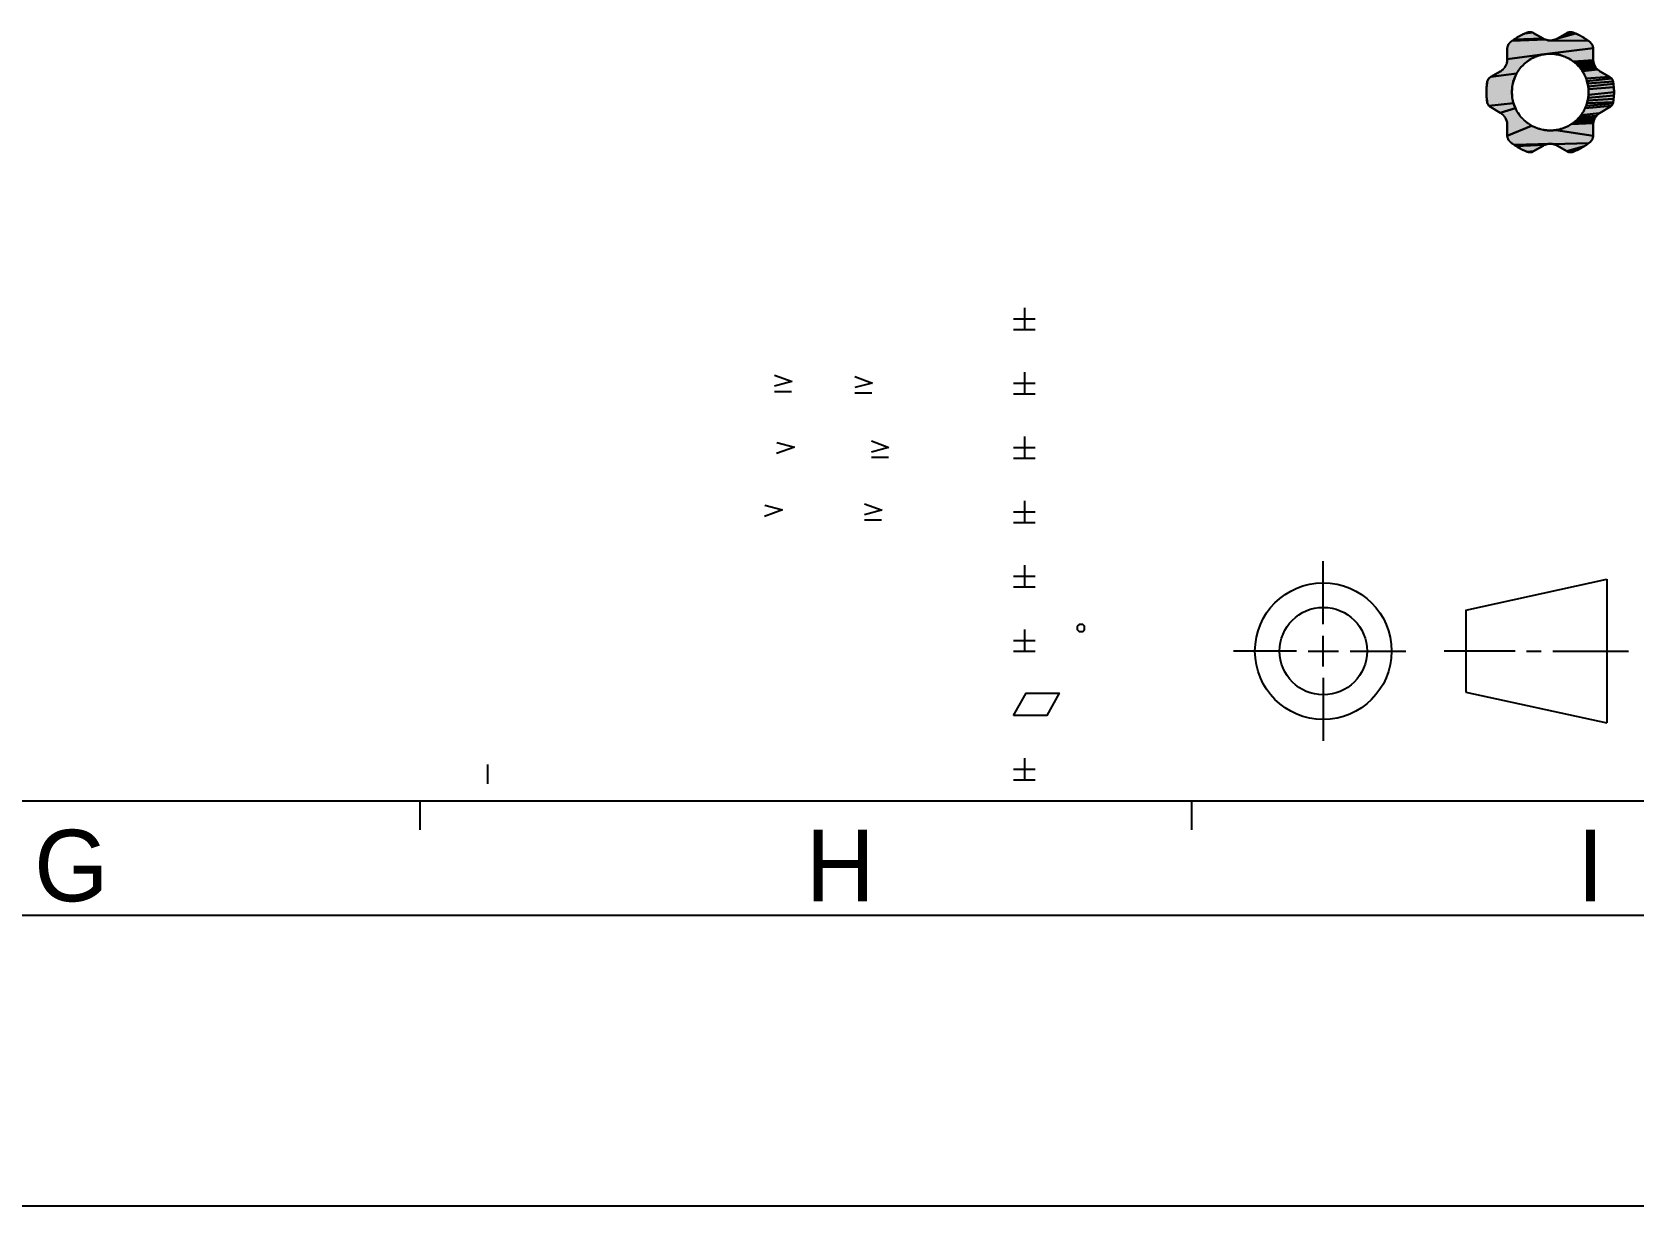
# Model space of a CAD drawing. Header units: millimetres. Extents: x 0 to 594, y 0 to 420.
# Drawn here: x 377.3 to 489.4, y 0 to 82.1 of the extents above; entities that cross this region are included whole.
import ezdxf

# ---------------------------------------------------------------- set-up
doc = ezdxf.new("R2010")
doc.units = ezdxf.units.MM
doc.header["$LTSCALE"] = 32.67
doc.layers.get('0').update_dxf_attribs({"linetype": 'CONTINUOUS'})
doc.styles.add('TEXTSTYLE_2', font='txt')

# ---------------------------------------------------------------- blocks, each defined once
blk = doc.blocks.new('SYM301_BL0', base_point=(436.14, 48.55))
at = {"color": 7, "linetype": 'CONTINUOUS'}
for p, q in [((435.52, 49.12), (436.76, 48.66)), ((436.73, 48.66), (435.52, 48.34)), ((435.52, 47.98), (436.71, 47.98))]:
    blk.add_line(p, q, dxfattribs=at)
blk = doc.blocks.new('SYM301_BL1', base_point=(436.63, 52.94))
at = {"color": 7, "linetype": 'CONTINUOUS'}
for p, q in [((436.01, 53.51), (437.24, 53.05)), ((437.22, 53.05), (436.01, 52.73)), ((436.01, 52.37), (437.2, 52.37))]:
    blk.add_line(p, q, dxfattribs=at)
blk = doc.blocks.new('SYM301_BL2', base_point=(435.48, 57.45))
at = {"color": 7, "linetype": 'CONTINUOUS'}
for p, q in [((434.86, 58.02), (436.1, 57.56)), ((436.07, 57.56), (434.86, 57.24)), ((434.86, 56.88), (436.05, 56.88))]:
    blk.add_line(p, q, dxfattribs=at)
blk = doc.blocks.new('SYM001_BL3', base_point=(429.16, 48.62))
at = {"color": 7, "linetype": 'CONTINUOUS'}
for p, q in [((429.78, 48.69), (428.54, 48.23)), ((428.56, 49.01), (429.78, 48.69))]:
    blk.add_line(p, q, dxfattribs=at)
blk = doc.blocks.new('SYM001_BL4', base_point=(430, 53.01))
at = {"color": 7, "linetype": 'CONTINUOUS'}
for p, q in [((430.62, 53.08), (429.38, 52.62)), ((429.4, 53.39), (430.62, 53.08))]:
    blk.add_line(p, q, dxfattribs=at)
blk = doc.blocks.new('SYM301_BL5', base_point=(429.85, 57.55))
at = {"color": 7, "linetype": 'CONTINUOUS'}
for p, q in [((429.23, 58.12), (430.46, 57.66)), ((430.44, 57.66), (429.23, 57.34)), ((429.23, 56.97), (430.42, 56.97))]:
    blk.add_line(p, q, dxfattribs=at)

msp = doc.modelspace()

# ---------------------------------------------------------------- hatches: boundary and pattern name
at = {"linetype": 'CONTINUOUS'}
for points in [[(482.36, 82.04), (483.02, 81.66), (480.99, 81.59), (481.14, 81.68), (481.29, 81.77), (481.44, 81.86), (481.59, 81.94), (481.75, 82.01), (482.31, 82.07), (482.33, 82.06)], [(482.07, 82.11), (482.1, 82.11), (482.13, 82.11), (482.16, 82.11), (482.19, 82.1), (482.22, 82.1), (482.25, 82.09), (482.28, 82.08), (482.31, 82.07), (481.75, 82.01), (481.92, 82.07), (481.95, 82.09), (481.98, 82.09), (482.01, 82.1), (482.04, 82.11)], [(485.91, 81.68), (486.05, 81.59), (486.19, 81.49), (483.52, 81.53), (483.59, 81.53), (483.65, 81.53), (483.72, 81.54), (483.78, 81.56), (483.84, 81.58), (483.9, 81.6), (483.96, 81.63), (484.02, 81.66), (485.29, 82.01), (485.45, 81.94), (485.61, 81.86), (485.76, 81.77)], [(484.95, 82.11), (484.98, 82.11), (485.01, 82.11), (485.04, 82.1), (485.07, 82.09), (485.1, 82.09), (485.13, 82.07), (485.29, 82.01), (484.02, 81.66), (484.68, 82.04), (484.71, 82.06), (484.74, 82.07), (484.77, 82.08), (484.8, 82.09), (484.83, 82.1), (484.86, 82.1), (484.89, 82.11), (484.92, 82.11)], [(483.52, 81.53), (486.19, 81.49), (486.33, 81.38), (486.35, 81.36), (486.38, 81.34), (486.4, 81.32), (486.42, 81.29), (486.43, 81.27), (486.45, 81.24), (486.46, 81.21), (486.48, 81.19), (486.49, 81.16), (486.5, 81.13), (486.51, 81.1), (486.51, 81.07), (486.52, 81.04), (486.52, 81.01), (486.52, 80.98), (483.13, 80.56), (480.52, 80.22), (480.52, 80.98), (480.52, 81.01), (480.53, 81.04), (480.53, 81.07), (480.54, 81.1), (480.55, 81.13), (480.56, 81.16), (480.57, 81.19), (480.58, 81.21), (480.59, 81.24), (480.61, 81.27), (480.63, 81.29), (480.65, 81.32), (480.67, 81.34), (480.69, 81.36), (480.72, 81.38), (480.85, 81.49), (483.2, 81.58), (483.27, 81.56), (483.33, 81.54), (483.39, 81.53), (483.46, 81.53)], [(483.14, 81.6), (483.2, 81.58), (480.85, 81.49), (480.99, 81.59), (483.02, 81.66), (483.08, 81.63)], [(483.52, 80.59), (483.32, 80.58), (483.13, 80.56), (486.52, 80.98), (486.52, 80.22), (486.52, 80.15), (485.14, 80.05), (484.98, 80.16), (484.82, 80.25), (484.65, 80.34), (484.48, 80.41), (484.3, 80.48), (484.11, 80.53), (483.92, 80.56), (483.72, 80.58)], [(482.22, 80.25), (482.06, 80.16), (481.91, 80.05), (481.76, 79.93), (481.63, 79.8), (481.5, 79.67), (481.38, 79.52), (481.27, 79.37), (481.17, 79.21), (479.36, 78.97), (480.02, 79.35), (480.08, 79.38), (480.13, 79.42), (480.17, 79.46), (480.22, 79.5), (480.26, 79.54), (480.3, 79.59), (480.34, 79.64), (480.37, 79.69), (480.4, 79.74), (480.43, 79.8), (480.45, 79.85), (480.48, 79.91), (480.49, 79.97), (480.51, 80.03), (480.51, 80.09), (480.52, 80.15), (480.52, 80.22), (483.13, 80.56), (482.93, 80.53), (482.75, 80.48), (482.57, 80.41), (482.39, 80.34)], [(486.53, 80.09), (486.54, 80.03), (485.28, 79.93), (485.14, 80.05), (486.52, 80.15)], [(486.55, 79.97), (486.57, 79.91), (485.42, 79.8), (485.28, 79.93), (486.54, 80.03)], [(486.59, 79.85), (486.61, 79.8), (485.55, 79.67), (485.42, 79.8), (486.57, 79.91)], [(486.67, 79.69), (486.7, 79.64), (485.66, 79.52), (485.55, 79.67), (486.61, 79.8), (486.64, 79.74)], [(486.78, 79.54), (486.82, 79.5), (485.77, 79.37), (485.66, 79.52), (486.7, 79.64), (486.74, 79.59)], [(481.09, 79.04), (481.02, 78.86), (480.95, 78.68), (480.9, 78.5), (480.87, 78.3), (480.85, 78.11), (480.84, 77.91), (480.85, 77.71), (480.87, 77.51), (480.9, 77.32), (480.95, 77.13), (479.22, 76.96), (479.2, 76.99), (479.19, 77.01), (479.17, 77.04), (479.16, 77.07), (479.14, 77.09), (479.13, 77.12), (479.12, 77.15), (479.12, 77.18), (479.11, 77.21), (479.09, 77.33), (479.08, 77.44), (479.07, 77.56), (479.06, 77.67), (479.06, 77.79), (479.06, 77.91), (479.06, 78.03), (479.06, 78.14), (479.07, 78.26), (479.08, 78.37), (479.09, 78.49), (479.11, 78.6), (479.12, 78.63), (479.12, 78.66), (479.13, 78.69), (479.14, 78.72), (479.16, 78.75), (479.17, 78.78), (479.19, 78.8), (479.2, 78.83), (479.22, 78.85), (479.24, 78.87), (479.26, 78.9), (479.29, 78.92), (479.31, 78.94), (479.34, 78.95), (479.36, 78.97), (481.17, 79.21)], [(486.97, 79.38), (487.02, 79.35), (487.68, 78.97), (486.03, 78.86), (485.96, 79.04), (485.87, 79.21), (485.77, 79.37), (486.82, 79.5), (486.87, 79.46), (486.92, 79.42)], [(487.8, 78.87), (487.82, 78.85), (486.09, 78.68), (486.03, 78.86), (487.68, 78.97), (487.71, 78.95), (487.73, 78.94), (487.76, 78.92), (487.78, 78.9)], [(487.91, 78.69), (487.92, 78.66), (486.14, 78.5), (486.09, 78.68), (487.82, 78.85), (487.84, 78.83), (487.86, 78.8), (487.87, 78.78), (487.89, 78.75), (487.9, 78.72)], [(487.93, 78.6), (487.95, 78.49), (486.18, 78.3), (486.14, 78.5), (487.92, 78.66), (487.93, 78.63)], [(487.96, 78.37), (487.97, 78.26), (486.2, 78.11), (486.18, 78.3), (487.95, 78.49)], [(487.95, 77.33), (487.93, 77.21), (486.09, 77.13), (486.14, 77.32), (487.96, 77.44)], [(487.97, 77.56), (487.96, 77.44), (486.14, 77.32), (486.18, 77.51), (487.98, 77.67)], [(487.99, 77.79), (487.98, 77.67), (486.18, 77.51), (486.2, 77.71), (487.99, 77.91)], [(487.98, 78.14), (487.99, 78.03), (487.99, 77.91), (486.2, 77.71), (486.2, 77.91), (486.2, 78.11), (487.97, 78.26)], [(480.95, 77.13), (481.02, 76.95), (481.09, 76.78), (480.02, 76.46), (479.36, 76.85), (479.34, 76.86), (479.31, 76.88), (479.29, 76.9), (479.26, 76.92), (479.24, 76.94), (479.22, 76.96)], [(481.17, 76.61), (481.27, 76.45), (481.38, 76.29), (481.5, 76.15), (481.63, 76.01), (481.76, 75.88), (481.91, 75.77), (482.06, 75.66), (482.22, 75.56), (480.52, 74.84), (480.52, 75.6), (480.52, 75.67), (480.51, 75.73), (480.5, 75.8), (480.49, 75.86), (480.47, 75.92), (480.45, 75.98), (480.42, 76.04), (480.39, 76.1), (480.35, 76.15), (480.32, 76.21), (480.28, 76.26), (480.23, 76.3), (480.18, 76.35), (480.13, 76.39), (480.08, 76.43), (480.02, 76.46), (481.09, 76.78)], [(486.69, 76.15), (486.66, 76.1), (485.42, 76.01), (485.55, 76.15), (486.77, 76.26), (486.73, 76.21)], [(486.81, 76.3), (486.77, 76.26), (485.55, 76.15), (485.66, 76.29), (486.96, 76.43), (486.91, 76.39), (486.86, 76.35)], [(487.68, 76.85), (487.02, 76.46), (486.96, 76.43), (485.66, 76.29), (485.77, 76.45), (485.87, 76.61), (485.96, 76.78), (487.8, 76.94), (487.78, 76.92), (487.76, 76.9), (487.73, 76.88), (487.71, 76.86)], [(487.82, 76.96), (487.8, 76.94), (485.96, 76.78), (486.03, 76.95), (487.91, 77.12), (487.9, 77.09), (487.89, 77.07), (487.87, 77.04), (487.86, 77.01), (487.84, 76.99)], [(487.92, 77.15), (487.91, 77.12), (486.03, 76.95), (486.09, 77.13), (487.93, 77.21), (487.93, 77.18)], [(483.52, 75.23), (483.72, 75.23), (483.92, 75.25), (486.52, 74.84), (486.52, 74.81), (486.52, 74.77), (486.51, 74.74), (486.51, 74.71), (486.5, 74.69), (486.49, 74.66), (486.48, 74.63), (486.46, 74.6), (486.45, 74.57), (486.43, 74.55), (486.42, 74.52), (486.4, 74.5), (486.38, 74.48), (486.35, 74.46), (486.33, 74.44), (486.19, 74.33), (483.72, 74.27), (483.65, 74.28), (483.59, 74.29), (483.52, 74.29), (480.99, 74.23), (480.85, 74.33), (480.72, 74.44), (480.69, 74.46), (480.67, 74.48), (480.65, 74.5), (480.63, 74.52), (480.61, 74.55), (480.59, 74.57), (480.58, 74.6), (480.57, 74.63), (480.56, 74.66), (480.55, 74.69), (480.54, 74.71), (480.53, 74.74), (480.53, 74.77), (480.52, 74.81), (480.52, 74.84), (482.22, 75.56), (482.39, 75.47), (482.57, 75.4), (482.75, 75.34), (482.93, 75.29), (483.13, 75.25), (483.32, 75.23)], [(486.52, 75.67), (486.52, 75.6), (486.52, 74.84), (483.92, 75.25), (484.11, 75.29), (484.3, 75.34), (484.48, 75.4), (484.65, 75.47), (484.82, 75.56), (484.98, 75.66), (486.53, 75.73)], [(486.54, 75.8), (486.53, 75.73), (484.98, 75.66), (485.14, 75.77), (486.56, 75.86)], [(486.58, 75.92), (486.56, 75.86), (485.14, 75.77), (485.28, 75.88), (486.6, 75.98)], [(486.62, 76.04), (486.6, 75.98), (485.28, 75.88), (485.42, 76.01), (486.66, 76.1)], [(483.2, 74.24), (483.14, 74.21), (481.14, 74.13), (480.99, 74.23), (483.52, 74.29), (483.46, 74.29), (483.39, 74.28), (483.33, 74.27), (483.27, 74.26)], [(483.02, 74.16), (482.36, 73.77), (481.92, 73.74), (481.75, 73.81), (481.59, 73.88), (481.44, 73.96), (481.29, 74.04), (481.14, 74.13), (483.14, 74.21), (483.08, 74.19)], [(483.72, 74.27), (486.19, 74.33), (486.05, 74.23), (485.91, 74.13), (484.68, 73.77), (484.02, 74.16), (483.96, 74.19), (483.9, 74.21), (483.84, 74.24), (483.78, 74.26)], [(485.29, 73.81), (485.13, 73.74), (485.1, 73.73), (485.07, 73.72), (485.04, 73.71), (485.01, 73.71), (484.98, 73.71), (484.95, 73.71), (484.92, 73.71), (484.89, 73.71), (484.86, 73.71), (484.83, 73.72), (484.8, 73.73), (484.77, 73.73), (484.74, 73.75), (484.71, 73.76), (484.68, 73.77), (485.91, 74.13), (485.76, 74.04), (485.61, 73.96), (485.45, 73.88)], [(482.31, 73.75), (482.28, 73.73), (482.25, 73.73), (482.22, 73.72), (482.19, 73.71), (482.16, 73.71), (482.13, 73.71), (482.1, 73.71), (482.07, 73.71), (482.04, 73.71), (482.01, 73.71), (481.98, 73.72), (481.95, 73.73), (481.92, 73.74), (482.36, 73.77), (482.33, 73.76)]]:
    msp.add_hatch(color=7, dxfattribs=at).paths.add_polyline_path(points)

# ---------------------------------------------------------------- linework, layer by layer
at = {"color": 7, "linetype": 'CONTINUOUS'}
for p, q in [((483.02, 81.66), (482.36, 82.04)), ((484.68, 82.04), (484.02, 81.66)), ((480.52, 80.98), (480.52, 80.22)), ((486.52, 80.22), (486.52, 80.98)), ((480.02, 79.35), (479.36, 78.97)), ((487.68, 78.97), (487.02, 79.35)), ((479.36, 76.85), (480.02, 76.46)), ((487.02, 76.46), (487.68, 76.85)), ((480.52, 75.6), (480.52, 74.84)), ((486.52, 74.84), (486.52, 75.6)), ((482.36, 73.77), (483.02, 74.16)), ((484.02, 74.16), (484.68, 73.77)), ((446.72, 62.81), (446.72, 61.31)), ((445.97, 62.06), (447.47, 62.06)), ((445.97, 61.31), (447.47, 61.31)), ((446.72, 58.31), (446.72, 56.81)), ((445.97, 57.56), (447.47, 57.56)), ((445.97, 56.81), (447.47, 56.81)), ((445.97, 53.06), (447.47, 53.06)), ((446.72, 53.81), (446.72, 52.31)), ((445.97, 52.31), (447.47, 52.31)), ((445.97, 48.56), (447.47, 48.56)), ((446.72, 49.31), (446.72, 47.81)), ((445.97, 47.81), (447.47, 47.81)), ((467.64, 40.69), (467.64, 45.09)), ((445.97, 44.06), (447.47, 44.06)), ((446.72, 44.81), (446.72, 43.31)), ((477.61, 41.68), (487.49, 43.83)), ((487.49, 43.83), (487.49, 33.79)), ((445.97, 43.31), (447.47, 43.31)), ((477.61, 41.68), (477.61, 35.94)), ((445.97, 39.56), (447.47, 39.56)), ((446.72, 40.31), (446.72, 38.81)), ((467.64, 37.74), (467.64, 39.88)), ((445.97, 38.81), (447.47, 38.81)), ((465.76, 38.81), (461.36, 38.81)), ((466.57, 38.81), (468.71, 38.81)), ((469.52, 38.81), (473.42, 38.81)), ((481.08, 38.81), (476.11, 38.81)), ((481.87, 38.81), (482.9, 38.81)), ((483.7, 38.81), (488.99, 38.81)), ((467.64, 36.93), (467.64, 32.53)), ((477.61, 35.94), (487.49, 33.79)), ((409.18, 29.52), (409.18, 30.87)), ((445.97, 30.56), (447.47, 30.56)), ((446.72, 31.31), (446.72, 29.81)), ((445.97, 29.81), (447.47, 29.81)), ((564.92, 28.31), (26.42, 28.31)), ((404.42, 28.31), (404.42, 26.31)), ((458.42, 28.31), (458.42, 26.31)), ((571.42, 20.31), (20.42, 20.31)), ((0, 0), (594, 0))]:
    msp.add_line(p, q, dxfattribs=at)
for points in [[(481.92, 82.07), (481.87, 82.06), (481.82, 82.04), (481.78, 82.02), (481.73, 82), (481.69, 81.98), (481.64, 81.96), (481.59, 81.94), (481.55, 81.91), (481.5, 81.89), (481.46, 81.87), (481.42, 81.85), (481.37, 81.82), (481.33, 81.8), (481.29, 81.77), (481.24, 81.75), (481.2, 81.72), (481.16, 81.7), (481.12, 81.67), (481.07, 81.64), (481.03, 81.61), (480.99, 81.59), (480.95, 81.56), (480.91, 81.53), (480.87, 81.5), (480.83, 81.47), (480.79, 81.44), (480.75, 81.41), (480.72, 81.38)], [(482.36, 82.04), (483.02, 81.66), (480.99, 81.59), (481.14, 81.68), (481.29, 81.77), (481.44, 81.86), (481.59, 81.94), (481.75, 82.01), (482.31, 82.07), (482.33, 82.06), (482.36, 82.04)], [(482.07, 82.11), (482.1, 82.11), (482.13, 82.11), (482.16, 82.11), (482.19, 82.1), (482.22, 82.1), (482.25, 82.09), (482.28, 82.08), (482.31, 82.07), (481.75, 82.01), (481.92, 82.07), (481.95, 82.09), (481.98, 82.09), (482.01, 82.1), (482.04, 82.11), (482.07, 82.11)], [(482.36, 82.04), (482.35, 82.05), (482.34, 82.05), (482.34, 82.06), (482.33, 82.06), (482.32, 82.06), (482.31, 82.07), (482.3, 82.07), (482.29, 82.07), (482.28, 82.08), (482.27, 82.08), (482.26, 82.08), (482.26, 82.09), (482.25, 82.09), (482.24, 82.09), (482.23, 82.09), (482.22, 82.1), (482.21, 82.1), (482.2, 82.1), (482.19, 82.1), (482.18, 82.1), (482.17, 82.11), (482.16, 82.11), (482.15, 82.11), (482.14, 82.11), (482.13, 82.11), (482.12, 82.11), (482.11, 82.11), (482.1, 82.11), (482.1, 82.11), (482.09, 82.11), (482.08, 82.11), (482.07, 82.11), (482.06, 82.11), (482.05, 82.11), (482.04, 82.11), (482.03, 82.1), (482.02, 82.1), (482.01, 82.1), (482, 82.1), (481.99, 82.1), (481.98, 82.1), (481.97, 82.09), (481.96, 82.09), (481.95, 82.09), (481.94, 82.08), (481.94, 82.08), (481.93, 82.08), (481.92, 82.07)], [(485.91, 81.68), (486.05, 81.59), (486.19, 81.49), (483.52, 81.53), (483.59, 81.53), (483.65, 81.53), (483.72, 81.54), (483.78, 81.56), (483.84, 81.58), (483.9, 81.6), (483.96, 81.63), (484.02, 81.66), (485.29, 82.01), (485.45, 81.94), (485.61, 81.86), (485.76, 81.77), (485.91, 81.68)], [(484.95, 82.11), (484.98, 82.11), (485.01, 82.11), (485.04, 82.1), (485.07, 82.09), (485.1, 82.09), (485.13, 82.07), (485.29, 82.01), (484.02, 81.66), (484.68, 82.04), (484.71, 82.06), (484.74, 82.07), (484.77, 82.08), (484.8, 82.09), (484.83, 82.1), (484.86, 82.1), (484.89, 82.11), (484.92, 82.11), (484.95, 82.11)], [(485.13, 82.07), (485.12, 82.08), (485.11, 82.08), (485.1, 82.08), (485.09, 82.09), (485.08, 82.09), (485.07, 82.09), (485.06, 82.1), (485.05, 82.1), (485.04, 82.1), (485.03, 82.1), (485.02, 82.1), (485.02, 82.1), (485.01, 82.11), (485, 82.11), (484.99, 82.11), (484.98, 82.11), (484.97, 82.11), (484.96, 82.11), (484.95, 82.11), (484.94, 82.11), (484.93, 82.11), (484.92, 82.11), (484.91, 82.11), (484.9, 82.11), (484.89, 82.11), (484.88, 82.11), (484.87, 82.11), (484.86, 82.1), (484.85, 82.1), (484.84, 82.1), (484.84, 82.1), (484.83, 82.1), (484.82, 82.09), (484.81, 82.09), (484.8, 82.09), (484.79, 82.09), (484.78, 82.08), (484.77, 82.08), (484.76, 82.08), (484.75, 82.07), (484.74, 82.07), (484.74, 82.07), (484.73, 82.06), (484.72, 82.06), (484.71, 82.06), (484.7, 82.05), (484.69, 82.05), (484.68, 82.04)], [(486.33, 81.38), (486.29, 81.41), (486.25, 81.44), (486.21, 81.47), (486.17, 81.5), (486.13, 81.53), (486.09, 81.56), (486.05, 81.59), (486.01, 81.61), (485.97, 81.64), (485.93, 81.67), (485.89, 81.7), (485.84, 81.72), (485.8, 81.75), (485.76, 81.77), (485.71, 81.8), (485.67, 81.82), (485.63, 81.85), (485.58, 81.87), (485.54, 81.89), (485.49, 81.91), (485.45, 81.94), (485.4, 81.96), (485.36, 81.98), (485.31, 82), (485.27, 82.02), (485.22, 82.04), (485.17, 82.06), (485.13, 82.07)], [(483.52, 81.53), (486.19, 81.49), (486.33, 81.38), (486.35, 81.36), (486.38, 81.34), (486.4, 81.32), (486.42, 81.29), (486.43, 81.27), (486.45, 81.24), (486.46, 81.21), (486.48, 81.19), (486.49, 81.16), (486.5, 81.13), (486.51, 81.1), (486.51, 81.07), (486.52, 81.04), (486.52, 81.01), (486.52, 80.98), (483.13, 80.56), (480.52, 80.22), (480.52, 80.98), (480.52, 81.01), (480.53, 81.04), (480.53, 81.07), (480.54, 81.1), (480.55, 81.13), (480.56, 81.16), (480.57, 81.19), (480.58, 81.21), (480.59, 81.24), (480.61, 81.27), (480.63, 81.29), (480.65, 81.32), (480.67, 81.34), (480.69, 81.36), (480.72, 81.38), (480.85, 81.49), (483.2, 81.58), (483.27, 81.56), (483.33, 81.54), (483.39, 81.53), (483.46, 81.53), (483.52, 81.53)], [(480.72, 81.38), (480.71, 81.37), (480.7, 81.37), (480.69, 81.36), (480.69, 81.35), (480.68, 81.35), (480.67, 81.34), (480.67, 81.33), (480.66, 81.33), (480.65, 81.32), (480.65, 81.31), (480.64, 81.31), (480.63, 81.3), (480.63, 81.29), (480.62, 81.28), (480.62, 81.27), (480.61, 81.27), (480.61, 81.26), (480.6, 81.25), (480.6, 81.24), (480.59, 81.23), (480.59, 81.23), (480.58, 81.22), (480.58, 81.21), (480.57, 81.2), (480.57, 81.19), (480.57, 81.18), (480.56, 81.18), (480.56, 81.17), (480.55, 81.16), (480.55, 81.15), (480.55, 81.14), (480.55, 81.13), (480.54, 81.12), (480.54, 81.11), (480.54, 81.1), (480.54, 81.09), (480.53, 81.08), (480.53, 81.07), (480.53, 81.07), (480.53, 81.06), (480.53, 81.05), (480.53, 81.04), (480.52, 81.03), (480.52, 81.02), (480.52, 81.01), (480.52, 81), (480.52, 80.99), (480.52, 80.98)], [(483.14, 81.6), (483.2, 81.58), (480.85, 81.49), (480.99, 81.59), (483.02, 81.66), (483.08, 81.63), (483.14, 81.6)], [(484.02, 81.66), (484, 81.65), (483.99, 81.64), (483.97, 81.63), (483.95, 81.62), (483.93, 81.61), (483.91, 81.61), (483.9, 81.6), (483.88, 81.59), (483.86, 81.58), (483.84, 81.58), (483.82, 81.57), (483.8, 81.57), (483.78, 81.56), (483.76, 81.56), (483.75, 81.55), (483.73, 81.55), (483.71, 81.54), (483.69, 81.54), (483.67, 81.54), (483.65, 81.53), (483.63, 81.53), (483.61, 81.53), (483.59, 81.53), (483.57, 81.53), (483.55, 81.53), (483.53, 81.53), (483.51, 81.53), (483.49, 81.53), (483.47, 81.53), (483.45, 81.53), (483.43, 81.53), (483.41, 81.53), (483.4, 81.53), (483.38, 81.54), (483.36, 81.54), (483.34, 81.54), (483.32, 81.55), (483.3, 81.55), (483.28, 81.56), (483.26, 81.56), (483.24, 81.57), (483.22, 81.57), (483.2, 81.58), (483.19, 81.58), (483.17, 81.59), (483.15, 81.6), (483.13, 81.61), (483.11, 81.61), (483.09, 81.62), (483.08, 81.63), (483.06, 81.64), (483.04, 81.65), (483.02, 81.66)], [(483.52, 80.59), (483.32, 80.58), (483.13, 80.56), (486.52, 80.98), (486.52, 80.22), (486.52, 80.15), (485.14, 80.05), (484.98, 80.16), (484.82, 80.25), (484.65, 80.34), (484.48, 80.41), (484.3, 80.48), (484.11, 80.53), (483.92, 80.56), (483.72, 80.58), (483.52, 80.59)], [(486.52, 80.98), (486.52, 80.99), (486.52, 81), (486.52, 81.01), (486.52, 81.02), (486.52, 81.03), (486.52, 81.04), (486.52, 81.05), (486.52, 81.06), (486.51, 81.07), (486.51, 81.07), (486.51, 81.08), (486.51, 81.09), (486.51, 81.1), (486.5, 81.11), (486.5, 81.12), (486.5, 81.13), (486.5, 81.14), (486.49, 81.15), (486.49, 81.16), (486.49, 81.17), (486.48, 81.18), (486.48, 81.18), (486.47, 81.19), (486.47, 81.2), (486.47, 81.21), (486.46, 81.22), (486.46, 81.23), (486.45, 81.23), (486.45, 81.24), (486.44, 81.25), (486.44, 81.26), (486.43, 81.27), (486.43, 81.27), (486.42, 81.28), (486.42, 81.29), (486.41, 81.3), (486.4, 81.31), (486.4, 81.31), (486.39, 81.32), (486.39, 81.33), (486.38, 81.33), (486.37, 81.34), (486.37, 81.35), (486.36, 81.35), (486.35, 81.36), (486.34, 81.37), (486.34, 81.37), (486.33, 81.38)], [(482.22, 80.25), (482.06, 80.16), (481.91, 80.05), (481.76, 79.93), (481.63, 79.8), (481.5, 79.67), (481.38, 79.52), (481.27, 79.37), (481.17, 79.21), (479.36, 78.97), (480.02, 79.35), (480.08, 79.38), (480.13, 79.42), (480.17, 79.46), (480.22, 79.5), (480.26, 79.54), (480.3, 79.59), (480.34, 79.64), (480.37, 79.69), (480.4, 79.74), (480.43, 79.8), (480.45, 79.85), (480.48, 79.91), (480.49, 79.97), (480.51, 80.03), (480.51, 80.09), (480.52, 80.15), (480.52, 80.22), (483.13, 80.56), (482.93, 80.53), (482.75, 80.48), (482.57, 80.41), (482.39, 80.34), (482.22, 80.25)], [(480.52, 80.22), (480.52, 80.2), (480.52, 80.18), (480.52, 80.16), (480.52, 80.14), (480.52, 80.12), (480.52, 80.1), (480.51, 80.08), (480.51, 80.06), (480.51, 80.04), (480.5, 80.02), (480.5, 80), (480.49, 79.98), (480.49, 79.96), (480.48, 79.94), (480.48, 79.92), (480.47, 79.9), (480.47, 79.89), (480.46, 79.87), (480.45, 79.85), (480.45, 79.83), (480.44, 79.81), (480.43, 79.79), (480.42, 79.78), (480.41, 79.76), (480.4, 79.74), (480.39, 79.73), (480.38, 79.71), (480.37, 79.69), (480.36, 79.67), (480.35, 79.66), (480.34, 79.64), (480.33, 79.63), (480.32, 79.61), (480.31, 79.6), (480.29, 79.58), (480.28, 79.57), (480.27, 79.55), (480.26, 79.54), (480.24, 79.52), (480.23, 79.51), (480.21, 79.49), (480.2, 79.48), (480.18, 79.47), (480.17, 79.45), (480.15, 79.44), (480.14, 79.43), (480.12, 79.42), (480.11, 79.41), (480.09, 79.39), (480.07, 79.38), (480.06, 79.37), (480.04, 79.36), (480.02, 79.35)], [(480.84, 77.91), (480.84, 77.97), (480.84, 78.04), (480.85, 78.1), (480.85, 78.16), (480.86, 78.22), (480.87, 78.29), (480.88, 78.35), (480.89, 78.41), (480.9, 78.47), (480.91, 78.53), (480.93, 78.59), (480.94, 78.65), (480.96, 78.71), (480.98, 78.77), (481, 78.82), (481.02, 78.88), (481.04, 78.94), (481.07, 78.99), (481.09, 79.05), (481.12, 79.1), (481.15, 79.16), (481.18, 79.21), (481.21, 79.26), (481.24, 79.31), (481.27, 79.36), (481.3, 79.41), (481.34, 79.46), (481.37, 79.51), (481.41, 79.56), (481.45, 79.61), (481.48, 79.65), (481.52, 79.7), (481.56, 79.74), (481.6, 79.78), (481.65, 79.83), (481.69, 79.87), (481.73, 79.91), (481.78, 79.95), (481.82, 79.98), (481.87, 80.02), (481.92, 80.06), (481.97, 80.09), (482.02, 80.13), (482.07, 80.16), (482.12, 80.19), (482.17, 80.22), (482.22, 80.25), (482.27, 80.28), (482.33, 80.31), (482.38, 80.34), (482.44, 80.36), (482.49, 80.39), (482.55, 80.41), (482.61, 80.43), (482.66, 80.45), (482.72, 80.47), (482.78, 80.49), (482.84, 80.5), (482.9, 80.52), (482.96, 80.53), (483.02, 80.54), (483.08, 80.55), (483.14, 80.56), (483.21, 80.57), (483.27, 80.58), (483.33, 80.58), (483.39, 80.59), (483.46, 80.59), (483.52, 80.59)], [(483.52, 80.59), (483.59, 80.59), (483.65, 80.59), (483.71, 80.58), (483.78, 80.58), (483.84, 80.57), (483.9, 80.56), (483.96, 80.55), (484.02, 80.54), (484.09, 80.53), (484.15, 80.52), (484.21, 80.5), (484.26, 80.49), (484.32, 80.47), (484.38, 80.45), (484.44, 80.43), (484.5, 80.41), (484.55, 80.39), (484.61, 80.36), (484.66, 80.34), (484.72, 80.31), (484.77, 80.28), (484.82, 80.25), (484.88, 80.22), (484.93, 80.19), (484.98, 80.16), (485.03, 80.13), (485.08, 80.09), (485.13, 80.06), (485.17, 80.02), (485.22, 79.98), (485.27, 79.95), (485.31, 79.91), (485.35, 79.87), (485.4, 79.83), (485.44, 79.78), (485.48, 79.74), (485.52, 79.7), (485.56, 79.65), (485.6, 79.61), (485.64, 79.56), (485.67, 79.51), (485.71, 79.46), (485.74, 79.41), (485.78, 79.36), (485.81, 79.31), (485.84, 79.26), (485.87, 79.21), (485.9, 79.16), (485.92, 79.1), (485.95, 79.05), (485.98, 78.99), (486, 78.94), (486.02, 78.88), (486.04, 78.82), (486.06, 78.77), (486.08, 78.71), (486.1, 78.65), (486.12, 78.59), (486.13, 78.53), (486.15, 78.47), (486.16, 78.41), (486.17, 78.35), (486.18, 78.29), (486.19, 78.22), (486.19, 78.16), (486.2, 78.1), (486.2, 78.04), (486.2, 77.97), (486.2, 77.91)], [(486.53, 80.09), (486.54, 80.03), (485.28, 79.93), (485.14, 80.05), (486.52, 80.15), (486.53, 80.09)], [(486.55, 79.97), (486.57, 79.91), (485.42, 79.8), (485.28, 79.93), (486.54, 80.03), (486.55, 79.97)], [(486.59, 79.85), (486.61, 79.8), (485.55, 79.67), (485.42, 79.8), (486.57, 79.91), (486.59, 79.85)], [(486.67, 79.69), (486.7, 79.64), (485.66, 79.52), (485.55, 79.67), (486.61, 79.8), (486.64, 79.74), (486.67, 79.69)], [(486.78, 79.54), (486.82, 79.5), (485.77, 79.37), (485.66, 79.52), (486.7, 79.64), (486.74, 79.59), (486.78, 79.54)], [(487.02, 79.35), (487, 79.36), (486.99, 79.37), (486.97, 79.38), (486.95, 79.39), (486.94, 79.41), (486.92, 79.42), (486.91, 79.43), (486.89, 79.44), (486.87, 79.45), (486.86, 79.47), (486.84, 79.48), (486.83, 79.49), (486.82, 79.51), (486.8, 79.52), (486.79, 79.54), (486.78, 79.55), (486.76, 79.57), (486.75, 79.58), (486.74, 79.6), (486.73, 79.61), (486.71, 79.63), (486.7, 79.64), (486.69, 79.66), (486.68, 79.67), (486.67, 79.69), (486.66, 79.71), (486.65, 79.73), (486.64, 79.74), (486.63, 79.76), (486.62, 79.78), (486.61, 79.79), (486.61, 79.81), (486.6, 79.83), (486.59, 79.85), (486.58, 79.87), (486.58, 79.89), (486.57, 79.9), (486.57, 79.92), (486.56, 79.94), (486.55, 79.96), (486.55, 79.98), (486.55, 80), (486.54, 80.02), (486.54, 80.04), (486.53, 80.06), (486.53, 80.08), (486.53, 80.1), (486.53, 80.12), (486.52, 80.14), (486.52, 80.16), (486.52, 80.18), (486.52, 80.2), (486.52, 80.22)], [(481.09, 79.04), (481.02, 78.86), (480.95, 78.68), (480.9, 78.5), (480.87, 78.3), (480.85, 78.11), (480.84, 77.91), (480.85, 77.71), (480.87, 77.51), (480.9, 77.32), (480.95, 77.13), (479.22, 76.96), (479.2, 76.99), (479.19, 77.01), (479.17, 77.04), (479.16, 77.07), (479.14, 77.09), (479.13, 77.12), (479.12, 77.15), (479.12, 77.18), (479.11, 77.21), (479.09, 77.33), (479.08, 77.44), (479.07, 77.56), (479.06, 77.67), (479.06, 77.79), (479.06, 77.91), (479.06, 78.03), (479.06, 78.14), (479.07, 78.26), (479.08, 78.37), (479.09, 78.49), (479.11, 78.6), (479.12, 78.63), (479.12, 78.66), (479.13, 78.69), (479.14, 78.72), (479.16, 78.75), (479.17, 78.78), (479.19, 78.8), (479.2, 78.83), (479.22, 78.85), (479.24, 78.87), (479.26, 78.9), (479.29, 78.92), (479.31, 78.94), (479.34, 78.95), (479.36, 78.97), (481.17, 79.21), (481.09, 79.04)], [(479.11, 78.6), (479.11, 78.57), (479.1, 78.53), (479.1, 78.49), (479.09, 78.46), (479.09, 78.42), (479.08, 78.39), (479.08, 78.35), (479.08, 78.31), (479.07, 78.28), (479.07, 78.24), (479.07, 78.2), (479.06, 78.17), (479.06, 78.13), (479.06, 78.09), (479.06, 78.06), (479.06, 78.02), (479.06, 77.98), (479.06, 77.94), (479.06, 77.91)], [(479.36, 78.97), (479.35, 78.96), (479.35, 78.96), (479.34, 78.95), (479.33, 78.95), (479.32, 78.94), (479.31, 78.94), (479.31, 78.93), (479.3, 78.93), (479.29, 78.92), (479.28, 78.91), (479.28, 78.91), (479.27, 78.9), (479.26, 78.89), (479.26, 78.89), (479.25, 78.88), (479.24, 78.87), (479.24, 78.87), (479.23, 78.86), (479.22, 78.85), (479.22, 78.84), (479.21, 78.84), (479.21, 78.83), (479.2, 78.82), (479.2, 78.81), (479.19, 78.81), (479.18, 78.8), (479.18, 78.79), (479.18, 78.78), (479.17, 78.77), (479.17, 78.77), (479.16, 78.76), (479.16, 78.75), (479.15, 78.74), (479.15, 78.73), (479.15, 78.72), (479.14, 78.71), (479.14, 78.7), (479.14, 78.7), (479.13, 78.69), (479.13, 78.68), (479.13, 78.67), (479.12, 78.66), (479.12, 78.65), (479.12, 78.64), (479.12, 78.63), (479.11, 78.62), (479.11, 78.61), (479.11, 78.6)], [(486.97, 79.38), (487.02, 79.35), (487.68, 78.97), (486.03, 78.86), (485.96, 79.04), (485.87, 79.21), (485.77, 79.37), (486.82, 79.5), (486.87, 79.46), (486.92, 79.42), (486.97, 79.38)], [(487.8, 78.87), (487.82, 78.85), (486.09, 78.68), (486.03, 78.86), (487.68, 78.97), (487.71, 78.95), (487.73, 78.94), (487.76, 78.92), (487.78, 78.9), (487.8, 78.87)], [(487.91, 78.69), (487.92, 78.66), (486.14, 78.5), (486.09, 78.68), (487.82, 78.85), (487.84, 78.83), (487.86, 78.8), (487.87, 78.78), (487.89, 78.75), (487.9, 78.72), (487.91, 78.69)], [(487.93, 78.6), (487.95, 78.49), (486.18, 78.3), (486.14, 78.5), (487.92, 78.66), (487.93, 78.63), (487.93, 78.6)], [(487.96, 78.37), (487.97, 78.26), (486.2, 78.11), (486.18, 78.3), (487.95, 78.49), (487.96, 78.37)], [(487.93, 78.6), (487.93, 78.61), (487.93, 78.62), (487.93, 78.63), (487.93, 78.64), (487.92, 78.65), (487.92, 78.66), (487.92, 78.67), (487.92, 78.68), (487.91, 78.69), (487.91, 78.7), (487.91, 78.7), (487.9, 78.71), (487.9, 78.72), (487.9, 78.73), (487.89, 78.74), (487.89, 78.75), (487.88, 78.76), (487.88, 78.77), (487.87, 78.77), (487.87, 78.78), (487.86, 78.79), (487.86, 78.8), (487.85, 78.81), (487.85, 78.81), (487.84, 78.82), (487.84, 78.83), (487.83, 78.84), (487.83, 78.84), (487.82, 78.85), (487.81, 78.86), (487.81, 78.87), (487.8, 78.87), (487.8, 78.88), (487.79, 78.89), (487.78, 78.89), (487.77, 78.9), (487.77, 78.91), (487.76, 78.91), (487.75, 78.92), (487.75, 78.93), (487.74, 78.93), (487.73, 78.94), (487.72, 78.94), (487.71, 78.95), (487.71, 78.95), (487.7, 78.96), (487.69, 78.96), (487.68, 78.97)], [(487.99, 77.91), (487.99, 77.94), (487.99, 77.98), (487.99, 78.02), (487.98, 78.06), (487.98, 78.09), (487.98, 78.13), (487.98, 78.17), (487.98, 78.2), (487.97, 78.24), (487.97, 78.28), (487.97, 78.31), (487.97, 78.35), (487.96, 78.39), (487.96, 78.42), (487.95, 78.46), (487.95, 78.49), (487.94, 78.53), (487.94, 78.57), (487.93, 78.6)], [(479.06, 77.91), (479.06, 77.87), (479.06, 77.83), (479.06, 77.8), (479.06, 77.76), (479.06, 77.72), (479.06, 77.69), (479.06, 77.65), (479.07, 77.61), (479.07, 77.58), (479.07, 77.54), (479.08, 77.5), (479.08, 77.47), (479.08, 77.43), (479.09, 77.39), (479.09, 77.36), (479.1, 77.32), (479.1, 77.29), (479.11, 77.25), (479.11, 77.21)], [(483.52, 75.23), (483.46, 75.23), (483.39, 75.23), (483.33, 75.23), (483.27, 75.24), (483.21, 75.24), (483.14, 75.25), (483.08, 75.26), (483.02, 75.27), (482.96, 75.28), (482.9, 75.3), (482.84, 75.31), (482.78, 75.33), (482.72, 75.35), (482.66, 75.37), (482.61, 75.39), (482.55, 75.41), (482.49, 75.43), (482.44, 75.45), (482.38, 75.48), (482.33, 75.51), (482.27, 75.53), (482.22, 75.56), (482.17, 75.59), (482.12, 75.62), (482.07, 75.65), (482.02, 75.69), (481.97, 75.72), (481.92, 75.76), (481.87, 75.79), (481.82, 75.83), (481.78, 75.87), (481.73, 75.91), (481.69, 75.95), (481.65, 75.99), (481.6, 76.03), (481.56, 76.08), (481.52, 76.12), (481.48, 76.16), (481.45, 76.21), (481.41, 76.26), (481.37, 76.3), (481.34, 76.35), (481.3, 76.4), (481.27, 76.45), (481.24, 76.5), (481.21, 76.55), (481.18, 76.61), (481.15, 76.66), (481.12, 76.71), (481.09, 76.77), (481.07, 76.82), (481.04, 76.88), (481.02, 76.93), (481, 76.99), (480.98, 77.05), (480.96, 77.11), (480.94, 77.17), (480.93, 77.22), (480.91, 77.28), (480.9, 77.34), (480.89, 77.41), (480.88, 77.47), (480.87, 77.53), (480.86, 77.59), (480.85, 77.65), (480.85, 77.72), (480.84, 77.78), (480.84, 77.84), (480.84, 77.91)], [(486.2, 77.91), (486.2, 77.84), (486.2, 77.78), (486.2, 77.72), (486.19, 77.65), (486.19, 77.59), (486.18, 77.53), (486.17, 77.47), (486.16, 77.41), (486.15, 77.34), (486.13, 77.28), (486.12, 77.22), (486.1, 77.17), (486.08, 77.11), (486.06, 77.05), (486.04, 76.99), (486.02, 76.93), (486, 76.88), (485.98, 76.82), (485.95, 76.77), (485.92, 76.71), (485.9, 76.66), (485.87, 76.61), (485.84, 76.55), (485.81, 76.5), (485.78, 76.45), (485.74, 76.4), (485.71, 76.35), (485.67, 76.3), (485.64, 76.26), (485.6, 76.21), (485.56, 76.16), (485.52, 76.12), (485.48, 76.08), (485.44, 76.03), (485.4, 75.99), (485.35, 75.95), (485.31, 75.91), (485.27, 75.87), (485.22, 75.83), (485.17, 75.79), (485.13, 75.76), (485.08, 75.72), (485.03, 75.69), (484.98, 75.65), (484.93, 75.62), (484.88, 75.59), (484.82, 75.56), (484.77, 75.53), (484.72, 75.51), (484.66, 75.48), (484.61, 75.45), (484.55, 75.43), (484.5, 75.41), (484.44, 75.39), (484.38, 75.37), (484.32, 75.35), (484.26, 75.33), (484.21, 75.31), (484.15, 75.3), (484.09, 75.28), (484.02, 75.27), (483.96, 75.26), (483.9, 75.25), (483.84, 75.24), (483.78, 75.24), (483.71, 75.23), (483.65, 75.23), (483.59, 75.23), (483.52, 75.23)], [(487.95, 77.33), (487.93, 77.21), (486.09, 77.13), (486.14, 77.32), (487.96, 77.44), (487.95, 77.33)], [(487.97, 77.56), (487.96, 77.44), (486.14, 77.32), (486.18, 77.51), (487.98, 77.67), (487.97, 77.56)], [(487.99, 77.79), (487.98, 77.67), (486.18, 77.51), (486.2, 77.71), (487.99, 77.91), (487.99, 77.79)], [(487.98, 78.14), (487.99, 78.03), (487.99, 77.91), (486.2, 77.71), (486.2, 77.91), (486.2, 78.11), (487.97, 78.26), (487.98, 78.14)], [(487.93, 77.21), (487.94, 77.25), (487.94, 77.29), (487.95, 77.32), (487.95, 77.36), (487.96, 77.39), (487.96, 77.43), (487.97, 77.47), (487.97, 77.5), (487.97, 77.54), (487.97, 77.58), (487.98, 77.61), (487.98, 77.65), (487.98, 77.69), (487.98, 77.72), (487.98, 77.76), (487.99, 77.8), (487.99, 77.83), (487.99, 77.87), (487.99, 77.91)], [(479.11, 77.21), (479.11, 77.2), (479.11, 77.19), (479.12, 77.18), (479.12, 77.18), (479.12, 77.17), (479.12, 77.16), (479.13, 77.15), (479.13, 77.14), (479.13, 77.13), (479.14, 77.12), (479.14, 77.11), (479.14, 77.1), (479.15, 77.09), (479.15, 77.08), (479.15, 77.08), (479.16, 77.07), (479.16, 77.06), (479.17, 77.05), (479.17, 77.04), (479.18, 77.03), (479.18, 77.02), (479.18, 77.02), (479.19, 77.01), (479.2, 77), (479.2, 76.99), (479.21, 76.99), (479.21, 76.98), (479.22, 76.97), (479.22, 76.96), (479.23, 76.96), (479.24, 76.95), (479.24, 76.94), (479.25, 76.93), (479.26, 76.93), (479.26, 76.92), (479.27, 76.91), (479.28, 76.91), (479.28, 76.9), (479.29, 76.9), (479.3, 76.89), (479.31, 76.88), (479.31, 76.88), (479.32, 76.87), (479.33, 76.87), (479.34, 76.86), (479.35, 76.86), (479.35, 76.85), (479.36, 76.85)], [(480.95, 77.13), (481.02, 76.95), (481.09, 76.78), (480.02, 76.46), (479.36, 76.85), (479.34, 76.86), (479.31, 76.88), (479.29, 76.9), (479.26, 76.92), (479.24, 76.94), (479.22, 76.96), (480.95, 77.13)], [(481.17, 76.61), (481.27, 76.45), (481.38, 76.29), (481.5, 76.15), (481.63, 76.01), (481.76, 75.88), (481.91, 75.77), (482.06, 75.66), (482.22, 75.56), (480.52, 74.84), (480.52, 75.6), (480.52, 75.67), (480.51, 75.73), (480.5, 75.8), (480.49, 75.86), (480.47, 75.92), (480.45, 75.98), (480.42, 76.04), (480.39, 76.1), (480.35, 76.15), (480.32, 76.21), (480.28, 76.26), (480.23, 76.3), (480.18, 76.35), (480.13, 76.39), (480.08, 76.43), (480.02, 76.46), (481.09, 76.78), (481.17, 76.61)], [(480.02, 76.46), (480.04, 76.45), (480.06, 76.44), (480.07, 76.43), (480.09, 76.42), (480.11, 76.41), (480.12, 76.4), (480.14, 76.39), (480.15, 76.37), (480.17, 76.36), (480.18, 76.35), (480.2, 76.33), (480.21, 76.32), (480.23, 76.31), (480.24, 76.29), (480.26, 76.28), (480.27, 76.26), (480.28, 76.25), (480.29, 76.23), (480.31, 76.22), (480.32, 76.2), (480.33, 76.19), (480.34, 76.17), (480.35, 76.16), (480.36, 76.14), (480.37, 76.12), (480.38, 76.11), (480.39, 76.09), (480.4, 76.07), (480.41, 76.06), (480.42, 76.04), (480.43, 76.02), (480.44, 76), (480.45, 75.98), (480.45, 75.97), (480.46, 75.95), (480.47, 75.93), (480.47, 75.91), (480.48, 75.89), (480.48, 75.87), (480.49, 75.85), (480.49, 75.84), (480.5, 75.82), (480.5, 75.8), (480.51, 75.78), (480.51, 75.76), (480.51, 75.74), (480.52, 75.72), (480.52, 75.7), (480.52, 75.68), (480.52, 75.66), (480.52, 75.64), (480.52, 75.62), (480.52, 75.6)], [(486.69, 76.15), (486.66, 76.1), (485.42, 76.01), (485.55, 76.15), (486.77, 76.26), (486.73, 76.21), (486.69, 76.15)], [(486.81, 76.3), (486.77, 76.26), (485.55, 76.15), (485.66, 76.29), (486.96, 76.43), (486.91, 76.39), (486.86, 76.35), (486.81, 76.3)], [(487.68, 76.85), (487.02, 76.46), (486.96, 76.43), (485.66, 76.29), (485.77, 76.45), (485.87, 76.61), (485.96, 76.78), (487.8, 76.94), (487.78, 76.92), (487.76, 76.9), (487.73, 76.88), (487.71, 76.86), (487.68, 76.85)], [(487.82, 76.96), (487.8, 76.94), (485.96, 76.78), (486.03, 76.95), (487.91, 77.12), (487.9, 77.09), (487.89, 77.07), (487.87, 77.04), (487.86, 77.01), (487.84, 76.99), (487.82, 76.96)], [(487.92, 77.15), (487.91, 77.12), (486.03, 76.95), (486.09, 77.13), (487.93, 77.21), (487.93, 77.18), (487.92, 77.15)], [(486.52, 75.6), (486.52, 75.62), (486.52, 75.64), (486.52, 75.66), (486.52, 75.68), (486.53, 75.7), (486.53, 75.72), (486.53, 75.74), (486.53, 75.76), (486.54, 75.78), (486.54, 75.8), (486.55, 75.82), (486.55, 75.84), (486.55, 75.85), (486.56, 75.87), (486.57, 75.89), (486.57, 75.91), (486.58, 75.93), (486.58, 75.95), (486.59, 75.97), (486.6, 75.98), (486.61, 76), (486.61, 76.02), (486.62, 76.04), (486.63, 76.06), (486.64, 76.07), (486.65, 76.09), (486.66, 76.11), (486.67, 76.12), (486.68, 76.14), (486.69, 76.16), (486.7, 76.17), (486.71, 76.19), (486.73, 76.2), (486.74, 76.22), (486.75, 76.23), (486.76, 76.25), (486.78, 76.26), (486.79, 76.28), (486.8, 76.29), (486.82, 76.31), (486.83, 76.32), (486.84, 76.33), (486.86, 76.35), (486.87, 76.36), (486.89, 76.37), (486.91, 76.39), (486.92, 76.4), (486.94, 76.41), (486.95, 76.42), (486.97, 76.43), (486.99, 76.44), (487, 76.45), (487.02, 76.46)], [(487.68, 76.85), (487.69, 76.85), (487.7, 76.86), (487.71, 76.86), (487.71, 76.87), (487.72, 76.87), (487.73, 76.88), (487.74, 76.88), (487.74, 76.89), (487.75, 76.89), (487.76, 76.9), (487.77, 76.91), (487.77, 76.91), (487.78, 76.92), (487.79, 76.93), (487.79, 76.93), (487.8, 76.94), (487.81, 76.95), (487.81, 76.95), (487.82, 76.96), (487.82, 76.97), (487.83, 76.97), (487.84, 76.98), (487.84, 76.99), (487.85, 77), (487.85, 77), (487.86, 77.01), (487.86, 77.02), (487.87, 77.03), (487.87, 77.04), (487.88, 77.04), (487.88, 77.05), (487.88, 77.06), (487.89, 77.07), (487.89, 77.08), (487.9, 77.09), (487.9, 77.1), (487.9, 77.1), (487.91, 77.11), (487.91, 77.12), (487.91, 77.13), (487.92, 77.14), (487.92, 77.15), (487.92, 77.16), (487.92, 77.17), (487.93, 77.18), (487.93, 77.19), (487.93, 77.19), (487.93, 77.2), (487.93, 77.21)], [(483.52, 75.23), (483.72, 75.23), (483.92, 75.25), (486.52, 74.84), (486.52, 74.81), (486.52, 74.77), (486.51, 74.74), (486.51, 74.71), (486.5, 74.69), (486.49, 74.66), (486.48, 74.63), (486.46, 74.6), (486.45, 74.57), (486.43, 74.55), (486.42, 74.52), (486.4, 74.5), (486.38, 74.48), (486.35, 74.46), (486.33, 74.44), (486.19, 74.33), (483.72, 74.27), (483.65, 74.28), (483.59, 74.29), (483.52, 74.29), (480.99, 74.23), (480.85, 74.33), (480.72, 74.44), (480.69, 74.46), (480.67, 74.48), (480.65, 74.5), (480.63, 74.52), (480.61, 74.55), (480.59, 74.57), (480.58, 74.6), (480.57, 74.63), (480.56, 74.66), (480.55, 74.69), (480.54, 74.71), (480.53, 74.74), (480.53, 74.77), (480.52, 74.81), (480.52, 74.84), (482.22, 75.56), (482.39, 75.47), (482.57, 75.4), (482.75, 75.34), (482.93, 75.29), (483.13, 75.25), (483.32, 75.23), (483.52, 75.23)], [(486.52, 75.67), (486.52, 75.6), (486.52, 74.84), (483.92, 75.25), (484.11, 75.29), (484.3, 75.34), (484.48, 75.4), (484.65, 75.47), (484.82, 75.56), (484.98, 75.66), (486.53, 75.73), (486.52, 75.67)], [(486.54, 75.8), (486.53, 75.73), (484.98, 75.66), (485.14, 75.77), (486.56, 75.86), (486.54, 75.8)], [(486.58, 75.92), (486.56, 75.86), (485.14, 75.77), (485.28, 75.88), (486.6, 75.98), (486.58, 75.92)], [(486.62, 76.04), (486.6, 75.98), (485.28, 75.88), (485.42, 76.01), (486.66, 76.1), (486.62, 76.04)], [(480.52, 74.84), (480.52, 74.83), (480.52, 74.82), (480.52, 74.81), (480.52, 74.8), (480.52, 74.79), (480.53, 74.78), (480.53, 74.77), (480.53, 74.76), (480.53, 74.75), (480.53, 74.74), (480.53, 74.73), (480.54, 74.72), (480.54, 74.71), (480.54, 74.7), (480.54, 74.69), (480.55, 74.69), (480.55, 74.68), (480.55, 74.67), (480.55, 74.66), (480.56, 74.65), (480.56, 74.64), (480.57, 74.63), (480.57, 74.62), (480.57, 74.61), (480.58, 74.61), (480.58, 74.6), (480.59, 74.59), (480.59, 74.58), (480.6, 74.57), (480.6, 74.56), (480.61, 74.56), (480.61, 74.55), (480.62, 74.54), (480.62, 74.53), (480.63, 74.53), (480.63, 74.52), (480.64, 74.51), (480.65, 74.5), (480.65, 74.5), (480.66, 74.49), (480.67, 74.48), (480.67, 74.47), (480.68, 74.47), (480.69, 74.46), (480.69, 74.45), (480.7, 74.45), (480.71, 74.44), (480.72, 74.44)], [(480.72, 74.44), (480.75, 74.4), (480.79, 74.37), (480.83, 74.34), (480.87, 74.31), (480.91, 74.29), (480.95, 74.26), (480.99, 74.23), (481.03, 74.2), (481.07, 74.17), (481.12, 74.15), (481.16, 74.12), (481.2, 74.09), (481.24, 74.07), (481.29, 74.04), (481.33, 74.02), (481.37, 73.99), (481.42, 73.97), (481.46, 73.95), (481.5, 73.92), (481.55, 73.9), (481.59, 73.88), (481.64, 73.86), (481.69, 73.84), (481.73, 73.82), (481.78, 73.8), (481.82, 73.78), (481.87, 73.76), (481.92, 73.74)], [(483.2, 74.24), (483.14, 74.21), (481.14, 74.13), (480.99, 74.23), (483.52, 74.29), (483.46, 74.29), (483.39, 74.28), (483.33, 74.27), (483.27, 74.26), (483.2, 74.24)], [(483.02, 74.16), (482.36, 73.77), (481.92, 73.74), (481.75, 73.81), (481.59, 73.88), (481.44, 73.96), (481.29, 74.04), (481.14, 74.13), (483.14, 74.21), (483.08, 74.19), (483.02, 74.16)], [(483.02, 74.16), (483.04, 74.17), (483.06, 74.18), (483.08, 74.18), (483.09, 74.19), (483.11, 74.2), (483.13, 74.21), (483.15, 74.22), (483.17, 74.22), (483.19, 74.23), (483.2, 74.24), (483.22, 74.24), (483.24, 74.25), (483.26, 74.25), (483.28, 74.26), (483.3, 74.26), (483.32, 74.27), (483.34, 74.27), (483.36, 74.28), (483.38, 74.28), (483.4, 74.28), (483.41, 74.28), (483.43, 74.29), (483.45, 74.29), (483.47, 74.29), (483.49, 74.29), (483.51, 74.29), (483.53, 74.29), (483.55, 74.29), (483.57, 74.29), (483.59, 74.29), (483.61, 74.29), (483.63, 74.28), (483.65, 74.28), (483.67, 74.28), (483.69, 74.28), (483.71, 74.27), (483.73, 74.27), (483.75, 74.26), (483.76, 74.26), (483.78, 74.25), (483.8, 74.25), (483.82, 74.24), (483.84, 74.24), (483.86, 74.23), (483.88, 74.22), (483.9, 74.22), (483.91, 74.21), (483.93, 74.2), (483.95, 74.19), (483.97, 74.18), (483.99, 74.18), (484, 74.17), (484.02, 74.16)], [(483.72, 74.27), (486.19, 74.33), (486.05, 74.23), (485.91, 74.13), (484.68, 73.77), (484.02, 74.16), (483.96, 74.19), (483.9, 74.21), (483.84, 74.24), (483.78, 74.26), (483.72, 74.27)], [(485.29, 73.81), (485.13, 73.74), (485.1, 73.73), (485.07, 73.72), (485.04, 73.71), (485.01, 73.71), (484.98, 73.71), (484.95, 73.71), (484.92, 73.71), (484.89, 73.71), (484.86, 73.71), (484.83, 73.72), (484.8, 73.73), (484.77, 73.73), (484.74, 73.75), (484.71, 73.76), (484.68, 73.77), (485.91, 74.13), (485.76, 74.04), (485.61, 73.96), (485.45, 73.88), (485.29, 73.81)], [(485.13, 73.74), (485.17, 73.76), (485.22, 73.78), (485.27, 73.8), (485.31, 73.82), (485.36, 73.84), (485.4, 73.86), (485.45, 73.88), (485.49, 73.9), (485.54, 73.92), (485.58, 73.95), (485.63, 73.97), (485.67, 73.99), (485.71, 74.02), (485.76, 74.04), (485.8, 74.07), (485.84, 74.09), (485.89, 74.12), (485.93, 74.15), (485.97, 74.17), (486.01, 74.2), (486.05, 74.23), (486.09, 74.26), (486.13, 74.29), (486.17, 74.31), (486.21, 74.34), (486.25, 74.37), (486.29, 74.4), (486.33, 74.44)], [(486.33, 74.44), (486.34, 74.44), (486.34, 74.45), (486.35, 74.45), (486.36, 74.46), (486.37, 74.47), (486.37, 74.47), (486.38, 74.48), (486.39, 74.49), (486.39, 74.5), (486.4, 74.5), (486.4, 74.51), (486.41, 74.52), (486.42, 74.53), (486.42, 74.53), (486.43, 74.54), (486.43, 74.55), (486.44, 74.56), (486.44, 74.56), (486.45, 74.57), (486.45, 74.58), (486.46, 74.59), (486.46, 74.6), (486.47, 74.61), (486.47, 74.61), (486.47, 74.62), (486.48, 74.63), (486.48, 74.64), (486.49, 74.65), (486.49, 74.66), (486.49, 74.67), (486.5, 74.68), (486.5, 74.69), (486.5, 74.69), (486.5, 74.7), (486.51, 74.71), (486.51, 74.72), (486.51, 74.73), (486.51, 74.74), (486.51, 74.75), (486.52, 74.76), (486.52, 74.77), (486.52, 74.78), (486.52, 74.79), (486.52, 74.8), (486.52, 74.81), (486.52, 74.82), (486.52, 74.83), (486.52, 74.84)], [(482.31, 73.75), (482.28, 73.73), (482.25, 73.73), (482.22, 73.72), (482.19, 73.71), (482.16, 73.71), (482.13, 73.71), (482.1, 73.71), (482.07, 73.71), (482.04, 73.71), (482.01, 73.71), (481.98, 73.72), (481.95, 73.73), (481.92, 73.74), (482.36, 73.77), (482.33, 73.76), (482.31, 73.75)], [(481.92, 73.74), (481.93, 73.74), (481.94, 73.73), (481.94, 73.73), (481.95, 73.73), (481.96, 73.73), (481.97, 73.72), (481.98, 73.72), (481.99, 73.72), (482, 73.72), (482.01, 73.71), (482.02, 73.71), (482.03, 73.71), (482.04, 73.71), (482.05, 73.71), (482.06, 73.71), (482.07, 73.71), (482.08, 73.71), (482.09, 73.71), (482.1, 73.71), (482.1, 73.71), (482.11, 73.71), (482.12, 73.71), (482.13, 73.71), (482.14, 73.71), (482.15, 73.71), (482.16, 73.71), (482.17, 73.71), (482.18, 73.71), (482.19, 73.71), (482.2, 73.71), (482.21, 73.72), (482.22, 73.72), (482.23, 73.72), (482.24, 73.72), (482.25, 73.72), (482.26, 73.73), (482.26, 73.73), (482.27, 73.73), (482.28, 73.74), (482.29, 73.74), (482.3, 73.74), (482.31, 73.75), (482.32, 73.75), (482.33, 73.76), (482.34, 73.76), (482.34, 73.76), (482.35, 73.77), (482.36, 73.77)], [(484.68, 73.77), (484.69, 73.77), (484.7, 73.76), (484.71, 73.76), (484.72, 73.76), (484.73, 73.75), (484.74, 73.75), (484.74, 73.74), (484.75, 73.74), (484.76, 73.74), (484.77, 73.73), (484.78, 73.73), (484.79, 73.73), (484.8, 73.72), (484.81, 73.72), (484.82, 73.72), (484.83, 73.72), (484.84, 73.72), (484.84, 73.71), (484.85, 73.71), (484.86, 73.71), (484.87, 73.71), (484.88, 73.71), (484.89, 73.71), (484.9, 73.71), (484.91, 73.71), (484.92, 73.71), (484.93, 73.71), (484.94, 73.71), (484.95, 73.71), (484.96, 73.71), (484.97, 73.71), (484.98, 73.71), (484.99, 73.71), (485, 73.71), (485.01, 73.71), (485.02, 73.71), (485.02, 73.71), (485.03, 73.71), (485.04, 73.72), (485.05, 73.72), (485.06, 73.72), (485.07, 73.72), (485.08, 73.73), (485.09, 73.73), (485.1, 73.73), (485.11, 73.73), (485.12, 73.74), (485.13, 73.74)], [(450.42, 40.56), (450.42, 40.31), (450.55, 40.18), (450.8, 40.18), (450.92, 40.31), (450.92, 40.56), (450.8, 40.68), (450.55, 40.68), (450.42, 40.56)], [(445.97, 34.31), (446.85, 35.87), (449.16, 35.87), (448.28, 34.31), (445.97, 34.31)]]:
    msp.add_lwpolyline(points, dxfattribs=at)
for radius in [4.78, 3.06]:
    msp.add_circle((467.64, 38.81), radius, dxfattribs=at)

# ---------------------------------------------------------------- block references
for name, p in [('SYM301_BL5', (429.85, 57.55)), ('SYM301_BL2', (435.48, 57.45)), ('SYM001_BL4', (430, 53.01)), ('SYM301_BL1', (436.63, 52.94)), ('SYM001_BL3', (429.16, 48.62)), ('SYM301_BL0', (436.14, 48.55))]:
    msp.add_blockref(name, p, dxfattribs=at)

# ---------------------------------------------------------------- texts
at = {"color": 7, "linetype": 'CONTINUOUS', "char_height": 5, "width": 5, "attachment_point": 1, "line_spacing_factor": 0.9, "style": 'TEXTSTYLE_2'}
for s, insert in [('G', (377.42, 26.31)), ('H', (431.42, 26.31)), ('I', (485.42, 26.31))]:
    msp.add_mtext(s, dxfattribs=dict(at, insert=insert))

doc.saveas('drawing.dxf')
